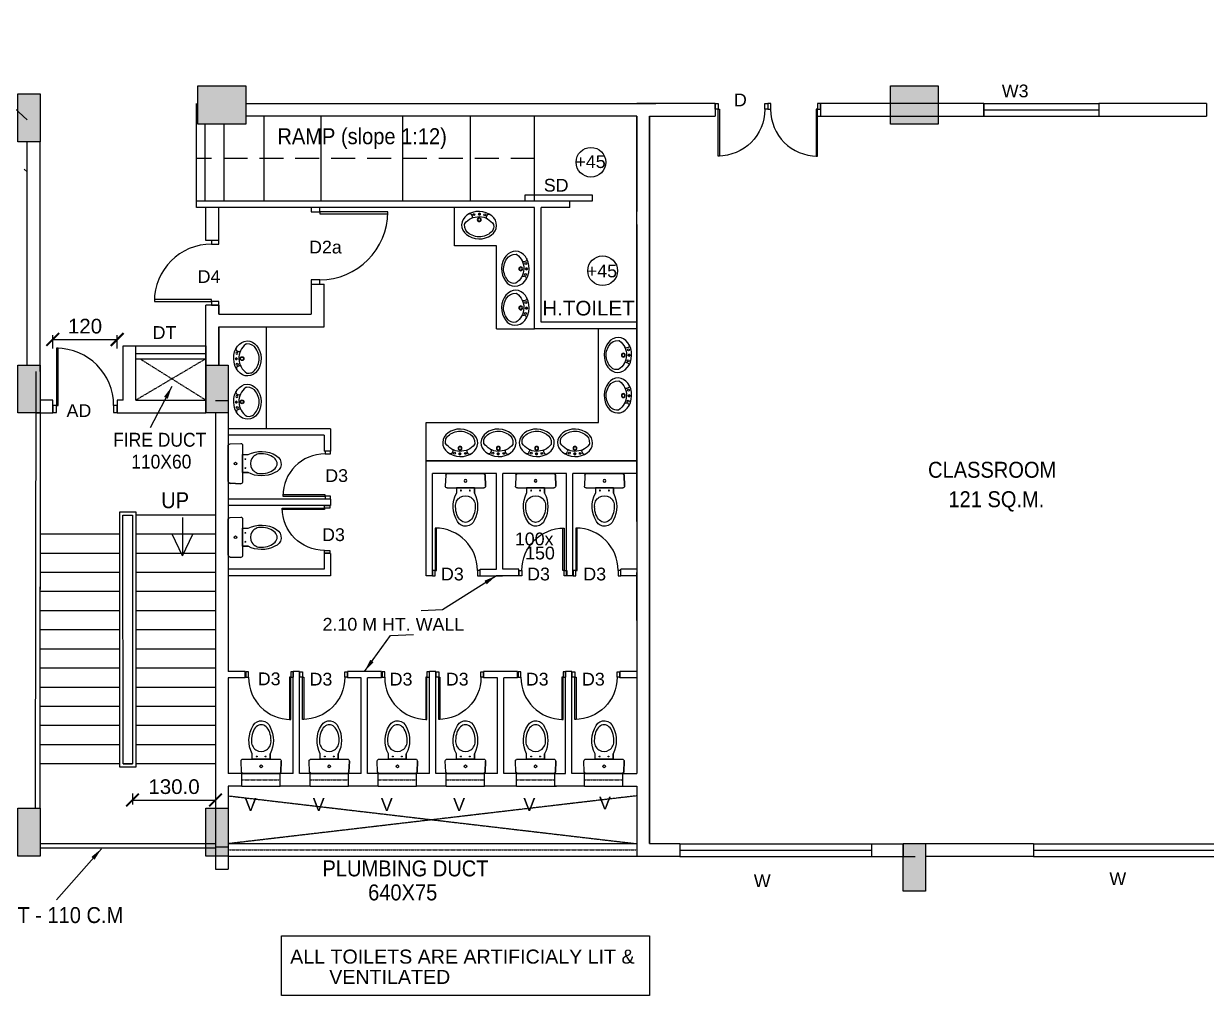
# Model space of a CAD drawing. Extents: x 53439 to 79867, y -144071 to -73305.
# Drawn here: x 64011 to 65864, y -99915 to -98392 of the extents above; entities that cross this region are included whole.
import ezdxf

# ---------------------------------------------------------------- set-up
doc = ezdxf.new("R2010")
doc.units = 0
doc.header["$LTSCALE"] = 0.1
doc.header["$MEASUREMENT"] = 0
doc.header["$PDMODE"] = 35
doc.header["$PDSIZE"] = -0.8
doc.linetypes.add('HIDDEN', pattern=[0.375, 0.25, -0.125])
doc.layers.get('0').update_dxf_attribs({"linetype": 'CONTINUOUS'})
doc.layers.get('DEFPOINTS').update_dxf_attribs({"linetype": 'CONTINUOUS'})
for name, color, linetype in [('DOOR', 30, 'CONTINUOUS'), ('HAT', 253, 'CONTINUOUS'), ('LAYER4', 130, 'CONTINUOUS'), ('STAIR', 142, 'CONTINUOUS'), ('TEXT', 7, 'CONTINUOUS'), ('TEXT-3', 130, 'CONTINUOUS'), ('THIN_HA', 253, 'CONTINUOUS'), ('WALL', 6, 'CONTINUOUS'), ('WIN', 102, 'CONTINUOUS')]:
    doc.layers.add(name, color=color, linetype=linetype)
doc.styles.add('1MM', font='arial.ttf')
doc.styles.add('DIM', font='arial.ttf', dxfattribs={"width": 0.7, "height": 1})
doc.styles.add('DUTCH', font='arial.ttf')
doc.linetypes.add('ZIGZAG', pattern='A,0.0001,-0.2,[131,ltypeshp.shx,S=0.2,R=0,X=-0.2,Y=0],-0.4,[131,ltypeshp.shx,S=0.2,R=180,X=0.2,Y=0],-0.2', length=0.8001)
doc.dimstyles.new('KRI', dxfattribs={"dimtxt": 23, "dimasz": 20, "dimexe": 7, "dimexo": 0, "dimgap": 9, "dimtad": 1, "dimdec": 1, "dimzin": 1, "dimtxsty": '1MM', "dimblk": 'ARCHTICK', "dimcen": 0.5, "dimclrd": 252, "dimclre": 252, "dimclrt": 7, "dimaunit": 1, "dimadec": 8, "dimazin": 3, "dimtfac": 1, "dimtdec": 1, "dimtmove": 0, "dimatfit": 3})

# ---------------------------------------------------------------- blocks, each defined once
blk = doc.blocks.new('A$C764D24B9')
at = {"layer": 'DOOR'}
for points in [[(0.056, 0.111), (0.083, 0.111), (0.083, 1), (0.056, 1)], [(0, 0), (0.056, 0), (0.056, 0.111), (0, 0.111)], [(0.944, 0), (1, 0), (1, 0.111), (0.944, 0.111)]]:
    blk.add_lwpolyline(points, close=True, dxfattribs=at)
blk.add_arc((0.056, 0.111), 0.889, 0, 90, dxfattribs=at)
blk = doc.blocks.new('YTTU')
at = {"layer": 'THIN_HA', "linetype": 'CONTINUOUS', "ltscale": 0.1}
blk.add_hatch(color=2, dxfattribs=at).paths.add_polyline_path([(-6879.58, -1156.369), (-6878.83, -1156.369), (-6878.83, -1156.969), (-6879.58, -1156.969)])
at = {"layer": 'THIN_HA', "color": 2, "linetype": 'CONTINUOUS', "ltscale": 0.1}
blk.add_lwpolyline([(-6879.58, -1156.369), (-6878.83, -1156.369), (-6878.83, -1156.969), (-6879.58, -1156.969)], close=True, dxfattribs=at)
blk = doc.blocks.new('HYTYH')
at = {"layer": 'THIN_HA', "linetype": 'CONTINUOUS', "ltscale": 0.1}
for points in [[(-6882.405, -1156.494), (-6882.055, -1156.494), (-6882.055, -1157.244), (-6882.405, -1157.244)], [(-6882.405, -1160.744), (-6882.055, -1160.744), (-6882.055, -1161.494), (-6882.405, -1161.494)], [(-6879.455, -1160.744), (-6879.105, -1160.744), (-6879.105, -1161.494), (-6879.455, -1161.494)], [(-6882.405, -1167.689), (-6882.055, -1167.689), (-6882.055, -1168.439), (-6882.405, -1168.439)], [(-6879.455, -1167.689), (-6879.105, -1167.689), (-6879.105, -1168.439), (-6879.455, -1168.439)], [(-6868.53, -1168.239), (-6868.18, -1168.239), (-6868.18, -1168.989), (-6868.53, -1168.989)]]:
    blk.add_hatch(color=2, dxfattribs=at).paths.add_polyline_path(points)
at = {"layer": 'THIN_HA', "color": 2, "linetype": 'CONTINUOUS', "ltscale": 0.1}
for points in [[(-6882.405, -1156.494), (-6882.055, -1156.494), (-6882.055, -1157.244), (-6882.405, -1157.244)], [(-6882.405, -1160.744), (-6882.055, -1160.744), (-6882.055, -1161.494), (-6882.405, -1161.494)], [(-6879.455, -1160.744), (-6879.105, -1160.744), (-6879.105, -1161.494), (-6879.455, -1161.494)], [(-6882.405, -1167.689), (-6882.055, -1167.689), (-6882.055, -1168.439), (-6882.405, -1168.439)], [(-6879.455, -1167.689), (-6879.105, -1167.689), (-6879.105, -1168.439), (-6879.455, -1168.439)], [(-6868.53, -1168.239), (-6868.18, -1168.239), (-6868.18, -1168.989), (-6868.53, -1168.989)]]:
    blk.add_lwpolyline(points, close=True, dxfattribs=at)
at = {"layer": 'THIN_HA', "color": 2, "linetype": 'CONTINUOUS'}
for p in [(0, 0), (10.85, 0)]:
    blk.add_blockref('YTTU', p, dxfattribs=at)
blk = doc.blocks.new('_ARCHTICK')
at = {"layer": 'WALL', "color": 0, "const_width": 0.15}
blk.add_lwpolyline([(-0.5, -0.5), (0.5, 0.5)], dxfattribs=at)
blk = doc.blocks.new('*D248')
at = {"layer": 'DEFPOINTS', "color": 0, "linetype": 'CONTINUOUS', "ltscale": 0.1}
for p in [(64181.9, -99598.2), (64311.9, -99598.2), (64311.9, -99608.6)]:
    blk.add_point(p, dxfattribs=at)
at = {"layer": 'WALL', "color": 252, "linetype": 'CONTINUOUS', "ltscale": 0.1}
for p, q in [((64181.9, -99598.2), (64181.9, -99615.6)), ((64311.9, -99598.2), (64311.9, -99615.6)), ((64181.9, -99608.6), (64311.9, -99608.6))]:
    blk.add_line(p, q, dxfattribs=at)
at = {"layer": 'WALL', "color": 252, "linetype": 'CONTINUOUS', "ltscale": 0.1, "xscale": 20, "yscale": 20, "zscale": 20, "rotation": 180}
blk.add_blockref('_ARCHTICK', (64181.9, -99608.6), dxfattribs=at)
at = {"layer": 'WALL', "color": 252, "linetype": 'CONTINUOUS', "ltscale": 0.1, "xscale": 20, "yscale": 20, "zscale": 20}
blk.add_blockref('_ARCHTICK', (64311.9, -99608.6), dxfattribs=at)
at = {"layer": 'WALL', "color": 7, "linetype": 'CONTINUOUS', "ltscale": 0.1, "insert": (64246.9, -99587.8), "char_height": 23, "attachment_point": 5, "style": '1MM'}
blk.add_mtext('130.0', dxfattribs=at)
blk = doc.blocks.new('*D245')
at = {"layer": 'DEFPOINTS', "color": 0, "linetype": 'CONTINUOUS', "ltscale": 0.1}
for p in [(64056.9, -98901.1), (64157.8, -98887), (64157.8, -98901.1)]:
    blk.add_point(p, dxfattribs=at)
at = {"layer": 'HAT', "color": 252, "ltscale": 0.1}
for p, q in [((64056.9, -98901.1), (64056.9, -98880)), ((64157.8, -98901.1), (64157.8, -98880)), ((64056.9, -98887), (64157.8, -98887))]:
    blk.add_line(p, q, dxfattribs=at)
at = {"layer": 'HAT', "color": 252, "linetype": 'CONTINUOUS', "ltscale": 0.1, "xscale": 20, "yscale": 20, "zscale": 20, "rotation": 180}
blk.add_blockref('_ARCHTICK', (64056.9, -98887), dxfattribs=at)
at = {"layer": 'HAT', "color": 252, "linetype": 'CONTINUOUS', "ltscale": 0.1, "xscale": 20, "yscale": 20, "zscale": 20}
blk.add_blockref('_ARCHTICK', (64157.8, -98887), dxfattribs=at)
at = {"layer": 'HAT', "color": 7, "linetype": 'CONTINUOUS', "ltscale": 0.1, "insert": (64107.4, -98866.2), "char_height": 23, "attachment_point": 5, "style": '1MM'}
blk.add_mtext('120', dxfattribs=at)
blk = doc.blocks.new('WC1')
at = {"layer": 'DOOR'}
for p, q in [((-29.3, -7.5), (-29.8, -22.7)), ((24.3, -5), (-26.8, -5))]:
    blk.add_line(p, q, dxfattribs=at)
for points in [[(26.8, -7.5), (27.3, -22.7, -0.423393), (24.7, -25.4), (-27.3, -25.4, -0.423393), (-29.8, -22.7), (-29.3, -7.5, -0.405093), (-26.8, -5), (24.3, -5, -0.405093), (26.8, -7.5, -0.407682)], [(11.5, -25.4), (11.5, -33, -0.265683), (10, -73.3, -0.649464), (-14.1, -70.9, -0.243179), (-14, -33), (-14, -25.4), (11.5, -25.4)], [(12.6, -52, 1.119632), (-15.2, -52, 17.71796)]]:
    blk.add_lwpolyline(points, format="xyb", dxfattribs=at)
blk.add_lwpolyline([(-14, -25.4), (-14, -33)], dxfattribs=at)
for centre, radius in [((-1.3, -15.2), 1.91), ((-7.6, -29.2), 0.636), ((5.1, -29.2), 0.636)]:
    blk.add_circle(centre, radius, dxfattribs=at)
blk.add_arc((-26.8, -7.5), 2.54, 90, 178.2101, dxfattribs=at)
blk.add_ellipse((-1.3, -52), major_axis=(0, -22.4), ratio=0.622298, start_param=4.712389, end_param=7.853982, dxfattribs=at)
blk = doc.blocks.new('WB5')
at = {"layer": 'DOOR'}
for p, q in [((4.7, 11.3), (6.8, 10.5)), ((5.3, -11), (7.3, -10.1))]:
    blk.add_line(p, q, dxfattribs=at)
for points in [[(2.4, 0.1, 1), (5, 0.1, 1)], [(3.2, 7.9, 1), (5.9, 7.9, 1)], [(3.6, -7.7, -1), (6.3, -7.6, -1)]]:
    blk.add_lwpolyline(points, format="xyb", close=True, dxfattribs=at)
for centre, radius in [((3.7, 0.1), 1.32), ((11.8, 0.3), 2.73), ((11.8, 0.3), 2.19)]:
    blk.add_circle(centre, radius, dxfattribs=at)
for centre, radius, start, end in [((32.6, 0.8), 25.2, 127.6693, 236.45), ((18.2, 19.4), 1.66, 91.5976, 127.6693), ((5.6, 13.6), 2.49, 151.6403, 249.4649), ((7.7, 12.8), 2.49, 249.4649, 334.3015), ((6.3, -13.3), 2.49, 113.4041, 211.2287), ((8.3, -12.4), 2.49, 28.5675, 113.4041)]:
    blk.add_arc(centre, radius, start, end, dxfattribs=at)
blk.add_ellipse((19.5, 0.5), major_axis=(-0.6, 24.9), ratio=0.783308, dxfattribs=at)
blk.add_open_spline([(18.7, -20.2), (23.5, -20.6), (25, -20), (30.8, -16.4), (34.3, -10.8), (37.3, 2.3), (34.9, 9.5), (28.9, 18.7), (25, 21.3), (18.2, 21.1)], degree=3, knots=[3.262053, 3.262053, 3.262053, 3.262053, 3.577225, 3.577225, 4.479784, 4.479784, 5.382343, 5.382343, 6.141594, 6.141594, 6.141594, 6.141594], dxfattribs=at)

msp = doc.modelspace()

# ---------------------------------------------------------------- linework, layer by layer
at = {"layer": 'DOOR', "linetype": 'HIDDEN', "ltscale": 1500}
for p, q in [((63763.53, -98392.05), (64016.95, -98624.31)), ((64811.95, -98603.55), (64281.95, -98603.55))]:
    msp.add_line(p, q, dxfattribs=at)
at = {"layer": 'DOOR', "linetype": 'CONTINUOUS', "ltscale": 0.1}
for p, q in [((64161.95, -99557.05), (64161.85, -99157.05)), ((64161.85, -99157.05), (64186.91, -99157.05)), ((64166.95, -99552.05), (64166.85, -99162.05)), ((64186.91, -99157.05), (64186.91, -99557.05)), ((64166.95, -99552.05), (64181.95, -99552.05)), ((64167.01, -99552.05, 0), (64182.01, -99552.05, 0)), ((64186.91, -99557.05), (64161.95, -99557.05))]:
    msp.add_line(p, q, dxfattribs=at)
for points in [[(64166.91, -99162.05), (64181.91, -99162.05), (64181.91, -99552.05)], [(64181.91, -99552.05), (64166.95, -99552.05)], [(64181.91, -99552.05), (64166.95, -99552.05)]]:
    msp.add_lwpolyline(points, dxfattribs=at)
at = {"layer": 'HAT', "linetype": 'CONTINUOUS', "ltscale": 0.1}
for p, q in [((64281.95, -98680.05, -10.81), (64281.95, -98517.05)), ((64295.41, -98549.55, 8.78), (64295.41, -98670.05, -10.81)), ((64325.13, -98549.55, 8.78), (64325.13, -98670.05, -10.81)), ((64387.62, -98537.05, 10.81), (64387.62, -98670.05, -10.81)), ((64476.77, -98537.05, 10.81), (64476.77, -98670.05, -10.81)), ((64604.79, -98537.05, 10.81), (64604.79, -98670.05, -10.81)), ((64710.71, -98537.05, 10.81), (64710.71, -98670.05, -10.81)), ((64811.95, -98670.05), (64811.95, -98537.05))]:
    msp.add_line(p, q, dxfattribs=at)
at = {"layer": 'LAYER4', "linetype": 'CONTINUOUS', "ltscale": 0.1}
for p, q in [((64686.31, -98740.05), (64686.31, -98680.05)), ((64751.95, -98740.05, -10.81), (64686.31, -98740.05, -10.81)), ((64751.95, -98870.05), (64751.95, -98740.05)), ((64391.95, -99027.05, -15.3), (64391.95, -98867.05, -4.7)), ((64751.95, -98870.05), (64811.95, -98870.05)), ((64911.95, -99017.05), (64911.95, -98870.05)), ((64311.95, -98982.69, 0), (64331.95, -98982.69, 0)), ((64311.95, -98982.69), (64331.95, -98982.69)), ((64311.95, -98982.69), (64331.95, -98982.69)), ((64641.95, -99017.05, -15.3), (64911.95, -99017.05, -15.3)), ((64641.95, -99077.05, -15.3), (64641.95, -99017.05, -15.3))]:
    msp.add_line(p, q, dxfattribs=at)
at = {"layer": 'LAYER4', "color": 1, "linetype": 'HIDDEN', "ltscale": 35}
for p, q in [((64296.95, -98917.05, 0), (64186.95, -98982.05)), ((64193.28, -98917.05), (64296.95, -98982.05)), ((64331.95, -99602.05), (64971.95, -99677.05)), ((64971.95, -99602.05), (64331.95, -99677.05)), ((64331.95, -99602.05), (64971.95, -99677.05)), ((64971.95, -99602.05), (64331.95, -99677.05))]:
    msp.add_line(p, q, dxfattribs=at)
at = {"layer": 'LAYER4', "linetype": 'CONTINUOUS', "ltscale": 0.1}
msp.add_lwpolyline([(64415.07, -99821.34), (64991.79, -99821.34), (64991.79, -99914.68), (64415.07, -99914.68)], close=True, dxfattribs=at)
at = {"layer": 'STAIR', "linetype": 'CONTINUOUS', "ltscale": 0.1}
for p, q in [((64029.93, -99621.55, 0), (64030.73, -98937.04, 0)), ((64036.93, -99621.55), (64037.74, -98927.05)), ((64036.93, -99621.55, 0), (64037.73, -98937.05, 0)), ((64171.85, -99162.05, 0), (64181.85, -99162.05)), ((64167.01, -99552.05, 0), (64182.01, -99552.05, 0))]:
    msp.add_line(p, q, dxfattribs=at)
for points in [[(64166.85, -99162.05), (64181.85, -99162.05)], [(64181.91, -99162.05), (64181.91, -99162.05)], [(64181.91, -99162.05), (64181.91, -99162.05)], [(64311.91, -99162.05), (64186.91, -99162.05)], [(64161.86, -99192.05), (64037.01, -99192.05)], [(64161.86, -99192.05), (64037.01, -99192.05)], [(64167.01, -99192.05), (64166.86, -99192.05)], [(64167.01, -99192.05), (64166.86, -99192.05)], [(64181.91, -99192.05), (64181.91, -99192.05)], [(64311.91, -99192.05), (64186.91, -99192.05)], [(64161.87, -99222.05), (64037.01, -99222.05)], [(64167.01, -99222.05), (64166.87, -99222.05)], [(64181.91, -99222.05), (64181.91, -99222.05)], [(64311.91, -99222.05), (64186.91, -99222.05)], [(64161.88, -99252.05), (64037.01, -99252.05)], [(64167.01, -99252.05), (64166.88, -99252.05)], [(64181.91, -99252.05), (64181.91, -99252.05)], [(64311.91, -99252.05), (64186.91, -99252.05)], [(64161.88, -99282.05), (64037.01, -99282.05)], [(64167.01, -99282.05), (64166.88, -99282.05)], [(64181.91, -99282.05), (64181.91, -99282.05)], [(64311.91, -99282.05), (64186.91, -99282.05)], [(64161.89, -99312.05), (64037.01, -99312.05)], [(64167.01, -99312.05), (64166.89, -99312.05)], [(64181.91, -99312.05), (64181.91, -99312.05)], [(64311.91, -99312.05), (64186.91, -99312.05)], [(64161.9, -99342.05), (64037.01, -99342.05)], [(64167.01, -99342.05), (64166.9, -99342.05)], [(64181.91, -99342.05), (64181.91, -99342.05)], [(64311.91, -99342.05), (64186.91, -99342.05)], [(64161.91, -99372.05), (64037.01, -99372.05)], [(64167.01, -99372.05), (64166.91, -99372.05)], [(64181.91, -99372.05), (64181.91, -99372.05)], [(64311.91, -99372.05), (64186.91, -99372.05)], [(64161.91, -99402.05), (64037.01, -99402.05)], [(64167.01, -99402.05), (64166.91, -99402.05)], [(64181.91, -99402.05), (64181.91, -99402.05)], [(64311.91, -99402.05), (64186.91, -99402.05)], [(64161.92, -99432.05), (64037.01, -99432.05)], [(64167.01, -99432.05), (64166.92, -99432.05)], [(64181.91, -99432.05), (64181.91, -99432.05)], [(64311.91, -99432.05), (64186.91, -99432.05)], [(64161.93, -99462.05), (64037.01, -99462.05)], [(64167.01, -99462.05), (64166.93, -99462.05)], [(64181.91, -99462.05), (64181.91, -99462.05)], [(64311.91, -99462.05), (64186.91, -99462.05)], [(64161.94, -99492.05), (64037.01, -99492.05)], [(64167.01, -99492.05), (64166.94, -99492.05)], [(64181.91, -99492.05), (64181.91, -99492.05)], [(64311.91, -99492.05), (64186.91, -99492.05)], [(64161.94, -99522.05), (64037.01, -99522.05)], [(64167.01, -99522.05), (64166.94, -99522.05)], [(64311.91, -99522.05), (64186.91, -99522.05)], [(64161.95, -99552.05), (64037.01, -99552.05)], [(64181.91, -99552.05), (64166.95, -99552.05)], [(64312.01, -99552.05), (64186.91, -99552.05)], [(64311.95, -99677.05), (64036.95, -99677.05)], [(64311.95, -99684.05), (64036.95, -99684.05)]]:
    msp.add_lwpolyline(points, dxfattribs=at)
at = {"layer": 'WALL', "linetype": 'CONTINUOUS', "ltscale": 0.1}
for p, q in [((63951.13, -98482.6), (64016.95, -98542.92)), ((64359.45, -98517.05, 0), (65002.09, -98517.05, 0)), ((65094.66, -98517.05, 0), (64971.95, -98517.05, 0)), ((65094.66, -98517.05, 0), (64971.95, -98517.05, 0)), ((65094.66, -98517.05, 0), (64999.45, -98517.05, 0)), ((65094.66, -98517.05, 0), (64999.45, -98517.05, 0)), ((65094.66, -98517.05, 0), (65094.66, -98537.05, 0)), ((65515.78, -98517.05, 0), (65259.66, -98517.05, 0)), ((65515.78, -98517.05, 0), (65259.66, -98517.05, 0)), ((65369.45, -98517.05, 0), (65259.66, -98517.05, 0)), ((65259.66, -98517.05), (65259.66, -98537.05)), ((65515.78, -98517.05), (65515.78, -98537.05)), ((65864.45, -98517.05, 0), (65695.78, -98517.05, 0)), ((65864.45, -98517.05, 0), (65695.78, -98517.05, 0)), ((65695.78, -98517.05), (65695.78, -98537.05)), ((65864.45, -98517.05, 0), (65864.45, -98537.05, 0)), ((64399.45, -98537.05, 0), (64359.45, -98537.05, 0)), ((64971.95, -98537.05), (64387.62, -98537.05, 0)), ((64971.95, -98706.55, 0), (64971.95, -98537.05)), ((64971.95, -98686.52), (64971.95, -98537.05)), ((64971.95, -98537.05), (64971.95, -98686.52)), ((64971.95, -98537.05), (64971.95, -98686.52)), ((64971.95, -98537.05), (64971.95, -98686.52)), ((64971.95, -98706.55, 0), (64971.95, -98537.05)), ((64971.95, -98686.52), (64971.95, -98537.05)), ((64971.95, -98537.05), (64971.95, -98686.52)), ((64971.95, -98537.05), (64971.95, -98686.52)), ((64971.95, -98537.05), (64971.95, -98686.52)), ((64991.95, -98537.05, 0), (65094.66, -98537.05)), ((64991.95, -98686.52, 0), (64991.95, -98537.05)), ((64991.95, -99676.55), (64991.95, -98537.05)), ((64991.95, -98537.05), (64991.95, -99676.55)), ((64991.95, -98537.05), (64991.95, -99676.55)), ((64991.95, -98537.05), (64991.95, -99676.55)), ((64991.95, -99676.55), (64991.95, -98537.05)), ((64991.95, -98537.05), (64991.95, -99676.55)), ((64991.95, -98537.05), (64991.95, -99676.55)), ((64991.95, -98537.05), (64991.95, -99676.55)), ((64991.95, -98686.52, 0), (64991.95, -98537.05)), ((64991.95, -99676.55), (64991.95, -98537.05)), ((64991.95, -98537.05), (64991.95, -99676.55)), ((64991.95, -98537.05), (64991.95, -99676.55)), ((64991.95, -98537.05), (64991.95, -99676.55)), ((64991.95, -99676.55), (64991.95, -98537.05)), ((64991.95, -98537.05), (64991.95, -99676.55)), ((64991.95, -98537.05), (64991.95, -99676.55)), ((64991.95, -98537.05), (64991.95, -99676.55)), ((65255.08, -98537.05), (65515.78, -98537.05)), ((65695.78, -98537.05, 0), (65864.45, -98537.05, 0)), ((64016.95, -98927.05), (64016.95, -98577.05)), ((64036.95, -98937.05), (64036.95, -98577.05)), ((64866.95, -98670.05, -10.81), (64281.95, -98670.05, -10.81)), ((64811.95, -98680.05, -10.81), (64281.95, -98680.05, -10.81)), ((64296.95, -98732.04, 0), (64296.95, -98680.05, 0)), ((64316.95, -98732.04, 0), (64316.95, -98680.05, 0)), ((64811.95, -98870.05), (64811.95, -98680.05)), ((64821.95, -98860.05), (64821.95, -98680.05)), ((64866.95, -98680.05, -10.81), (64821.95, -98680.05, -10.81)), ((64866.95, -98680.05, -10.81), (64866.95, -98670.05, -10.81)), ((64296.95, -98697.05, 0), (64296.95, -98687.05, 0)), ((64991.95, -99676.55, 0), (64991.95, -98686.52, 0)), ((64991.95, -98686.52, 0), (64991.95, -99676.55, 0)), ((64991.95, -98686.52, 0), (64991.95, -99676.55, 0)), ((64991.95, -98686.52, 0), (64991.95, -99676.55, 0)), ((64991.95, -99676.55, 0), (64991.95, -98686.52, 0)), ((64991.95, -98686.52, 0), (64991.95, -99676.55, 0)), ((64991.95, -98686.52, 0), (64991.95, -99676.55, 0)), ((64991.95, -98686.52, 0), (64991.95, -99676.55, 0)), ((64971.95, -99172.05, 0), (64971.95, -98706.52, 0)), ((64971.95, -99172.05), (64971.95, -98706.52)), ((64971.95, -99072.05, 0), (64971.95, -98706.52, 0)), ((64971.95, -98706.52, 0), (64971.95, -99072.05, 0)), ((64971.95, -98706.52, 0), (64971.95, -99072.05, 0)), ((64971.95, -98706.52, 0), (64971.95, -99072.05, 0)), ((64971.95, -99072.05), (64971.95, -98706.52)), ((64971.95, -98706.52), (64971.95, -99072.05)), ((64971.95, -98706.52), (64971.95, -99072.05)), ((64971.95, -98706.52), (64971.95, -99072.05)), ((64316.95, -98732.04, 0), (64296.95, -98732.04, 0)), ((64461.95, -98800.05, -1.8), (64461.95, -98847.05, -7.21)), ((64461.95, -98800.05, 11.99), (64481.95, -98800.05, 3.14)), ((64461.95, -98800.05, -4.83), (64461.95, -98847.05, -2.49)), ((64481.95, -98867.05, -7.19), (64481.95, -98800.05, 3.14)), ((64296.95, -98909.09, 0), (64296.95, -98832.92, 0)), ((64316.95, -98832.92, 0), (64296.95, -98832.92, 0)), ((64316.95, -98832.92, 0), (64316.95, -98847.05, 0)), ((64316.95, -98832.92, 0), (64316.95, -98847.05, 0)), ((64316.95, -98847.05, 0), (64316.95, -98832.92, 0)), ((64316.95, -98847.05, 0), (64461.95, -98847.05, 0)), ((64971.95, -98860.05, -10.81), (64821.95, -98860.05, -10.81)), ((64316.95, -98867.05, 0), (64316.95, -98927.05, 0)), ((64316.95, -98867.05, 0), (64316.95, -98927.05, 0)), ((64316.95, -98927.05, 0), (64316.95, -98867.05, 0)), ((64316.95, -98867.05, 1.18), (64481.95, -98867.05, -11.75)), ((64971.95, -98870.05, -10.81), (64811.95, -98870.05, -10.81)), ((64166.95, -98897.05), (64296.95, -98897.05)), ((64166.95, -98982.05), (64166.95, -98897.05)), ((64166.95, -98982.05), (64166.95, -98897.05)), ((64186.95, -98982.05), (64186.95, -98897.05)), ((64296.95, -98937.05, 0), (64296.95, -98897.05, 0)), ((64296.95, -98937.05, 0), (64296.95, -98897.05, 0)), ((64296.95, -98897.05), (64296.95, -99002.05)), ((64296.95, -98937.05, 0), (64296.95, -98897.05, 0)), ((64296.95, -98937.05, 0), (64296.95, -98897.05, 0)), ((64316.95, -98897.05, 0), (64316.95, -98927.05, 0)), ((64316.95, -98897.05, 0), (64316.95, -98927.05, 0)), ((64186.95, -98917.05), (64296.95, -98917.05)), ((64331.95, -98927.05), (64331.95, -99022.05)), ((64331.95, -98927.05), (64331.95, -99022.05)), ((64331.95, -98927.05), (64331.95, -99022.05)), ((64331.95, -98927.05), (64331.95, -99022.05)), ((64331.95, -98962.05), (64331.95, -99062.05)), ((64331.95, -98962.05), (64331.95, -99062.05)), ((64331.95, -98962.05), (64331.95, -99062.05)), ((64331.95, -98962.05), (64331.95, -99062.05)), ((64056.95, -99002.05), (64056.95, -98982.05)), ((64186.95, -98982.05), (64296.95, -98982.05)), ((64030.66, -99002.05), (64056.95, -99002.05)), ((64186.95, -99002.05), (64296.95, -99002.05)), ((64311.95, -99002.05), (64311.95, -99621.55)), ((64491.95, -99027.05, -15.3), (64331.95, -99027.05, -15.3)), ((64491.95, -99027.05, -10.81), (64491.95, -99062.05, -15.3)), ((64971.95, -99172.05, 0), (64971.95, -99022.05, 0)), ((64971.95, -99022.05, 0), (64971.95, -99172.05, 0)), ((64971.95, -99022.05, 0), (64971.95, -99172.05, 0)), ((64971.95, -99022.05, 0), (64971.95, -99172.05, 0)), ((64971.95, -99172.05), (64971.95, -99022.05)), ((64971.95, -99022.05), (64971.95, -99172.05)), ((64971.95, -99022.05), (64971.95, -99172.05)), ((64971.95, -99022.05), (64971.95, -99182.05)), ((64481.95, -99037.05, -15.3), (64331.95, -99037.05, -15.3)), ((64481.95, -99037.05, -15.3), (64481.95, -99062.05, -15.3)), ((64491.95, -99062.05, -15.3), (64481.95, -99062.05, -15.3)), ((64331.95, -99072.05), (64331.95, -99172.05)), ((64971.95, -99077.05, -15.3), (64641.95, -99077.05, -15.3)), ((64641.95, -99077.05, -15.3), (64971.95, -99077.05, -15.3)), ((64641.95, -99257.05, -15.3), (64641.95, -99077.05, -15.3)), ((64751.95, -99097.05, -15.3), (64651.95, -99097.05, -15.3)), ((64651.95, -99257.05, -15.3), (64651.95, -99097.05, -15.3)), ((64751.95, -99247.05, -15.3), (64751.95, -99097.05, -15.3)), ((64861.95, -99097.05, -15.3), (64761.95, -99097.05, -15.3)), ((64761.95, -99247.05, -15.3), (64761.95, -99097.05, -15.3)), ((64861.95, -99257.05, -15.3), (64861.95, -99097.05, -15.3)), ((64971.95, -99097.05, -15.3), (64871.95, -99097.05, -15.3)), ((64871.95, -99257.05, -15.3), (64871.95, -99097.05, -15.3)), ((64971.95, -99097.05, -15.3), (64933.99, -99097.05, -15.3)), ((64491.95, -99137.05, -15.3), (64331.95, -99137.05, -15.3)), ((64491.95, -99147.05, -15.3), (64331.95, -99147.05, -15.3)), ((64260.16, -99166), (64260.16, -99226.15)), ((64260.16, -99226.15), (64244.16, -99192.05)), ((64260.16, -99226.15), (64276.16, -99192.05)), ((64331.95, -99182.05), (64331.95, -99407.05)), ((64971.95, -99182.05), (64971.95, -99567.05)), ((64481.95, -99222.05, -15.3), (64481.95, -99247.05, -15.3)), ((64491.95, -99222.05, -15.3), (64481.95, -99222.05, -15.3)), ((64491.95, -99222.05, -15.3), (64491.95, -99257.05, -15.3)), ((64481.95, -99247.05, -15.3), (64331.95, -99247.05, -15.3)), ((64331.95, -99252.05), (64331.95, -99407.05)), ((64331.95, -99252.05), (64331.95, -99407.05)), ((64331.95, -99252.05), (64331.95, -99407.05)), ((64726.5, -99247.05, -15.3), (64751.95, -99247.05, -15.3)), ((64726.5, -99257.05, -15.3), (64726.5, -99247.05, -15.3)), ((64786.95, -99247.05, -15.3), (64761.95, -99247.05, -15.3)), ((64786.95, -99257.05, -15.3), (64786.95, -99247.05, -15.3)), ((64971.95, -99247.05, -15.3), (64946.95, -99247.05, -15.3)), ((64946.95, -99257.05, -15.3), (64946.95, -99247.05, -15.3)), ((64971.95, -99327.05, 0), (64971.95, -99252.05, 0)), ((64971.95, -99252.05, 0), (64971.95, -99327.05, 0)), ((64971.95, -99252.05, 0), (64971.95, -99327.05, 0)), ((64971.95, -99252.05, 0), (64971.95, -99337.05, 0)), ((64971.95, -99327.05), (64971.95, -99252.05)), ((64971.95, -99252.05), (64971.95, -99327.05)), ((64971.95, -99252.05), (64971.95, -99327.05)), ((64971.95, -99252.05), (64971.95, -99432.05)), ((64971.95, -99327.05, 0), (64971.95, -99252.05, 0)), ((64971.95, -99252.05, 0), (64971.95, -99327.05, 0)), ((64971.95, -99252.05, 0), (64971.95, -99327.05, 0)), ((64971.95, -99252.05, 0), (64971.95, -99337.05, 0)), ((64971.95, -99327.05), (64971.95, -99252.05)), ((64971.95, -99252.05), (64971.95, -99327.05)), ((64971.95, -99252.05), (64971.95, -99327.05)), ((64491.95, -99257.05, -15.3), (64331.95, -99257.05, -15.3)), ((64651.95, -99257.05, -15.3), (64641.95, -99257.05, -15.3)), ((64726.5, -99257.05, -15.3), (64761.5, -99257.05, -15.3)), ((64786.95, -99257.05, -15.3), (64751.95, -99257.05, -15.3)), ((64871.95, -99257.05, -15.3), (64861.95, -99257.05, -15.3)), ((64971.95, -99257.05, -15.3), (64946.95, -99257.05, -15.3)), ((64358.62, -99407.05, -10.81), (64331.95, -99407.05, -10.81)), ((64331.95, -99417.05), (64331.95, -99507.05)), ((64331.95, -99417.05), (64331.95, -99567.05)), ((64331.95, -99417.05), (64331.95, -99507.05)), ((64331.95, -99417.05), (64331.95, -99567.05)), ((64358.62, -99417.05, -10.81), (64331.95, -99417.05, -10.81)), ((64358.62, -99417.05, -10.81), (64331.95, -99417.05, -10.81)), ((64443.62, -99407.05, -10.81), (64433.62, -99407.05, -10.81)), ((64571.95, -99407.05, -10.81), (64518.62, -99407.05, -10.81)), ((64540.28, -99417.05, -10.81), (64518.62, -99417.05, -10.81)), ((64540.28, -99417.05, -10.81), (64518.62, -99417.05, -10.81)), ((64571.95, -99417.05, -10.81), (64550.28, -99417.05, -10.81)), ((64571.95, -99417.05, -10.81), (64550.28, -99417.05, -10.81)), ((64656.95, -99407.05, -10.81), (64646.95, -99407.05, -10.81)), ((64785.28, -99407.05, -10.81), (64731.95, -99407.05, -10.81)), ((64753.62, -99417.05, -10.81), (64731.95, -99417.05, -10.81)), ((64753.62, -99417.05, -10.81), (64731.95, -99417.05, -10.81)), ((64785.28, -99407.05, -10.81), (64761.95, -99407.05, -10.81)), ((64785.28, -99417.05, -10.81), (64763.62, -99417.05, -10.81)), ((64870.28, -99407.05, -10.81), (64860.28, -99407.05, -10.81)), ((64971.95, -99407.05, -10.81), (64945.28, -99407.05, -10.81)), ((64971.95, -99407.05, -10.81), (64945.28, -99407.05, -10.81)), ((64971.95, -99417.05, -10.81), (64945.28, -99417.05, -10.81)), ((64353.39, -99567.05), (64331.95, -99567.05)), ((64353.39, -99567.05), (64331.95, -99567.05)), ((64353.39, -99587.05), (64353.39, -99567.05)), ((64433.62, -99567.05), (64413.39, -99567.05)), ((64433.62, -99567.05), (64413.39, -99567.05)), ((64413.39, -99587.05), (64413.39, -99567.05)), ((64460.15, -99567.05), (64443.62, -99567.05)), ((64460.15, -99567.05), (64443.62, -99567.05)), ((64460.15, -99587.05), (64460.15, -99567.05)), ((64540.28, -99567.05), (64520.15, -99567.05)), ((64540.28, -99567.05), (64520.15, -99567.05)), ((64520.15, -99587.05), (64520.15, -99567.05)), ((64566.82, -99567.05), (64550.28, -99567.05)), ((64566.82, -99567.05), (64550.28, -99567.05)), ((64566.82, -99587.05), (64566.82, -99567.05)), ((64646.95, -99567.05), (64626.82, -99567.05)), ((64646.95, -99567.05), (64626.82, -99567.05)), ((64626.82, -99587.05), (64626.82, -99567.05)), ((64673.49, -99567.05), (64656.95, -99567.05)), ((64673.49, -99567.05), (64656.95, -99567.05)), ((64673.49, -99587.05), (64673.49, -99567.05)), ((64753.62, -99567.05), (64733.49, -99567.05)), ((64753.62, -99567.05), (64733.49, -99567.05)), ((64733.49, -99587.05), (64733.49, -99567.05)), ((64783.49, -99567.05), (64763.62, -99567.05)), ((64783.49, -99567.05), (64763.62, -99567.05)), ((64783.49, -99587.05), (64783.49, -99567.05)), ((64843.49, -99567.05), (64860.28, -99567.05)), ((64843.49, -99567.05), (64860.28, -99567.05)), ((64843.49, -99587.05), (64843.49, -99567.05)), ((64890.15, -99567.05), (64870.28, -99567.05)), ((64890.15, -99567.05), (64870.28, -99567.05)), ((64890.15, -99587.05), (64890.15, -99567.05)), ((64950.24, -99567.05), (64971.95, -99567.05)), ((64950.24, -99567.05), (64971.95, -99567.05)), ((64950.24, -99587.05), (64950.24, -99567.05)), ((64353.39, -99587.05), (64331.95, -99587.05)), ((64353.39, -99587.05), (64331.95, -99587.05)), ((64353.39, -99587.05), (64331.95, -99587.05)), ((64331.95, -99587.05), (64331.95, -99602.05)), ((64353.39, -99587.05), (64331.95, -99587.05)), ((64331.95, -99587.05), (64331.95, -99621.55)), ((64353.39, -99587.05), (64350.61, -99587.05)), ((64460.15, -99587.05), (64413.39, -99587.05)), ((64460.15, -99587.05), (64413.39, -99587.05)), ((64460.15, -99587.05), (64413.39, -99587.05)), ((64460.15, -99587.05), (64413.39, -99587.05)), ((64460.15, -99587.05), (64457.37, -99587.05)), ((64566.82, -99587.05), (64520.15, -99587.05)), ((64566.82, -99587.05), (64520.15, -99587.05)), ((64566.82, -99587.05), (64520.15, -99587.05)), ((64566.82, -99587.05), (64520.15, -99587.05)), ((64566.82, -99587.05), (64564.04, -99587.05)), ((64673.49, -99587.05), (64626.82, -99587.05)), ((64673.49, -99587.05), (64626.82, -99587.05)), ((64673.49, -99587.05), (64626.82, -99587.05)), ((64673.49, -99587.05), (64626.82, -99587.05)), ((64673.49, -99587.05), (64670.71, -99587.05)), ((64783.49, -99587.05), (64733.49, -99587.05)), ((64783.49, -99587.05), (64733.49, -99587.05)), ((64783.49, -99587.05), (64733.49, -99587.05)), ((64783.49, -99587.05), (64733.49, -99587.05)), ((64783.49, -99587.05), (64780.71, -99587.05)), ((64890.15, -99587.05), (64843.49, -99587.05)), ((64890.15, -99587.05), (64843.49, -99587.05)), ((64890.15, -99587.05), (64843.49, -99587.05)), ((64890.15, -99587.05), (64843.49, -99587.05)), ((64843.49, -99587.05), (64846.26, -99587.05)), ((64890.15, -99587.05), (64887.37, -99587.05)), ((64950.24, -99587.05), (64971.95, -99587.05)), ((64971.95, -99587.05), (64971.95, -99697.05)), ((64311.95, -99622.05), (64311.95, -99717.05)), ((64331.95, -99622.05, 0), (64331.95, -99697.05, 0)), ((64331.95, -99622.05, 0), (64331.95, -99717.05, 0)), ((64331.95, -99622.05), (64331.95, -99697.05)), ((64331.95, -99622.05), (64331.95, -99717.05)), ((64331.95, -99622.05), (64331.95, -99697.05)), ((64331.95, -99622.05), (64331.95, -99717.05)), ((64331.95, -99622.05, 0), (64331.95, -99697.05, 0)), ((64331.95, -99622.05, 0), (64331.95, -99717.05, 0)), ((64331.95, -99622.05), (64331.95, -99697.05)), ((64331.95, -99622.05), (64331.95, -99717.05)), ((64331.95, -99622.05), (64331.95, -99697.05)), ((64331.95, -99622.05), (64331.95, -99717.05)), ((64311.95, -99682.05, 0), (64331.95, -99682.05, 0)), ((65039.64, -99677.05), (64991.95, -99677.05)), ((65039.64, -99677.05), (64991.95, -99677.05)), ((65039.64, -99677.05), (64991.95, -99677.05)), ((65039.64, -99677.05), (64991.95, -99677.05)), ((65039.64, -99677.05), (64991.95, -99677.05)), ((65039.64, -99677.05), (64991.95, -99677.05)), ((65039.64, -99677.05), (64991.95, -99677.05)), ((65039.64, -99677.05), (64991.95, -99677.05)), ((65039.64, -99677.05), (64999.44, -99677.05)), ((65039.64, -99677.05), (64999.44, -99677.05)), ((65039.64, -99677.05), (64999.44, -99677.05)), ((65039.64, -99677.05), (64999.44, -99677.05)), ((65039.64, -99677.05), (65029.14, -99677.05)), ((65039.64, -99677.05), (65039.64, -99697.05)), ((65039.64, -99677.05), (65039.64, -99697.05)), ((65339.64, -99677.05), (65339.64, -99697.05)), ((65339.64, -99677.05), (65388.39, -99677.05)), ((65339.64, -99677.05), (65388.39, -99677.05)), ((65339.64, -99677.05), (65388.39, -99677.05)), ((65339.64, -99677.05), (65388.39, -99677.05)), ((65339.64, -99677.05), (65380.9, -99677.05)), ((65339.64, -99677.05), (65380.9, -99677.05)), ((65339.64, -99677.05), (65380.9, -99677.05)), ((65339.64, -99677.05), (65380.9, -99677.05)), ((65339.64, -99677.05), (65388.39, -99677.05)), ((65339.64, -99677.05), (65388.39, -99677.05)), ((65339.64, -99677.05), (65388.39, -99677.05)), ((65339.64, -99677.05), (65388.39, -99677.05)), ((65593.81, -99677.05, 0), (65389.45, -99677.05, 0)), ((65389.45, -99677.05, 0), (65389.45, -99697.05, 0)), ((65593.81, -99677.05), (65410.22, -99677.05)), ((65593.81, -99677.05), (65410.22, -99677.05)), ((65593.81, -99677.05), (65410.22, -99677.05)), ((65593.81, -99677.05), (65410.22, -99677.05)), ((65593.81, -99677.05), (65410.22, -99677.05)), ((65593.81, -99677.05, 0), (65410.22, -99677.05, 0)), ((65593.81, -99677.05, 0), (65410.22, -99677.05, 0)), ((65593.81, -99677.05, 0), (65410.22, -99677.05, 0)), ((65593.81, -99677.05, 0), (65593.81, -99697.05, 0)), ((65039.64, -99697.05), (64971.95, -99697.05)), ((65039.64, -99697.05), (64971.95, -99697.05)), ((65039.64, -99697.05), (64999.44, -99697.05)), ((65039.64, -99697.05), (65029.14, -99697.05)), ((65339.64, -99697.05), (65408.39, -99697.05)), ((65339.64, -99697.05), (65380.9, -99697.05)), ((65339.64, -99697.05), (65408.39, -99697.05)), ((65593.81, -99697.05), (65424.45, -99697.05)), ((65593.81, -99697.05), (65424.45, -99697.05)), ((65593.81, -99697.05, 0), (65424.45, -99697.05, 0)), ((64311.95, -99717.05), (64331.95, -99717.05))]:
    msp.add_line(p, q, dxfattribs=at)
for points in [[(65515.78, -98537.05), (65515.78, -98517.05)], [(64056.95, -98982.05), (64036.95, -98982.05)], [(64166.95, -98982.05), (64157.83, -98982.05), (64157.83, -99002.05), (64186.95, -99002.05)], [(65039.64, -99677.05), (65039.64, -99697.05)], [(65039.64, -99677.05), (65039.64, -99697.05)], [(65389.45, -99677.05), (65389.45, -99697.05)], [(65593.81, -99677.05), (65593.81, -99697.05)]]:
    msp.add_lwpolyline(points, dxfattribs=at)
at = {"layer": 'WALL', "color": 36, "linetype": 'CONTINUOUS', "ltscale": 0.1, "elevation": -21.61}
msp.add_lwpolyline([(64797.07, -98660.05), (64902.07, -98660.05), (64902.07, -98670.05), (64797.07, -98670.05)], close=True, dxfattribs=at)
at = {"layer": 'WALL', "linetype": 'CONTINUOUS', "ltscale": 0.1}
for points, elevation in [([(64491.95, -99137.05), (64491.95, -99147.05)], -15.3), ([(64358.62, -99417.05), (64358.62, -99407.05)], -10.81), ([(64433.62, -99567.05), (64433.62, -99407.05)], -10.81), ([(64443.62, -99567.05), (64443.62, -99407.05)], -10.81), ([(64518.62, -99417.05), (64518.62, -99407.05)], -10.81), ([(64540.28, -99567.05), (64540.28, -99417.05)], -10.81), ([(64550.28, -99567.05), (64550.28, -99417.05)], -10.81), ([(64571.95, -99417.05), (64571.95, -99407.05)], -10.81), ([(64646.95, -99567.05), (64646.95, -99407.05)], -10.81), ([(64656.95, -99567.05), (64656.95, -99407.05)], -10.81), ([(64731.95, -99417.05), (64731.95, -99407.05)], -10.81), ([(64753.62, -99567.05), (64753.62, -99417.05)], -10.81), ([(64763.62, -99567.05), (64763.62, -99417.05)], -10.81), ([(64785.28, -99417.05), (64785.28, -99407.05)], -10.81), ([(64860.28, -99567.05), (64860.28, -99407.05)], -10.81), ([(64870.28, -99567.05), (64870.28, -99407.05)], -10.81), ([(64945.28, -99417.05), (64945.28, -99407.05)], -10.81)]:
    msp.add_lwpolyline(points, dxfattribs=dict(at, elevation=elevation))
at = {"layer": 'WALL', "color": 0, "linetype": 'ZIGZAG', "ltscale": 0.1}
for centre in [(64900.22, -98609.27, 9.72), (64918.51, -98779.19, 9.72)]:
    msp.add_circle(centre, 23.28, dxfattribs=at)
at = {"layer": 'WIN'}
for p, q in [((65515.78, -98517.05), (65695.78, -98517.05)), ((65515.78, -98527.05), (65695.78, -98527.05)), ((65515.78, -98537.05), (65695.78, -98537.05)), ((64186.95, -98909.09), (64296.95, -98909.09)), ((65039.64, -99677.05), (65339.64, -99677.05)), ((65593.81, -99677.05, 0), (65893.81, -99677.05, 0)), ((65039.64, -99687.05), (65339.64, -99687.05)), ((65039.64, -99697.05), (65339.64, -99697.05)), ((65593.81, -99687.05, 0), (65893.81, -99687.05, 0)), ((65593.81, -99697.05, 0), (65893.81, -99697.05, 0))]:
    msp.add_line(p, q, dxfattribs=at)
at = {"layer": 'WIN', "color": 5}
for p, q in [((64971.95, -99677.05, 0), (64331.95, -99677.05, 0)), ((64971.95, -99677.05, 0), (64331.95, -99677.05, 0)), ((64971.95, -99677.05), (64331.95, -99677.05)), ((64971.95, -99677.05), (64331.95, -99677.05)), ((64971.95, -99677.05, 0), (64331.95, -99677.05, 0)), ((64971.95, -99677.05, 0), (64331.95, -99677.05, 0)), ((64971.95, -99677.05), (64331.95, -99677.05)), ((64971.95, -99677.05), (64331.95, -99677.05)), ((64971.95, -99677.05, 0), (64347.42, -99677.05, 0)), ((64971.95, -99677.05, 0), (64347.42, -99677.05, 0)), ((64971.95, -99677.05, 0), (64347.42, -99677.05, 0)), ((64971.95, -99677.05, 0), (64347.42, -99677.05, 0)), ((64971.95, -99677.05, 0), (64347.42, -99677.05, 0)), ((64971.95, -99677.05, 0), (64347.42, -99677.05, 0)), ((64971.95, -99677.05), (64347.42, -99677.05)), ((64971.95, -99677.05), (64347.42, -99677.05)), ((64971.95, -99677.05), (64347.42, -99677.05)), ((64971.95, -99677.05), (64347.42, -99677.05)), ((64971.95, -99677.05), (64347.42, -99677.05)), ((64971.95, -99677.05), (64347.42, -99677.05)), ((64971.95, -99677.05, 0), (64347.42, -99677.05, 0)), ((64971.95, -99677.05, 0), (64347.42, -99677.05, 0)), ((64971.95, -99677.05, 0), (64347.42, -99677.05, 0)), ((64971.95, -99677.05, 0), (64347.42, -99677.05, 0)), ((64971.95, -99677.05, 0), (64347.42, -99677.05, 0)), ((64971.95, -99677.05, 0), (64347.42, -99677.05, 0)), ((64971.95, -99677.05), (64347.42, -99677.05)), ((64971.95, -99677.05), (64347.42, -99677.05)), ((64971.95, -99677.05), (64347.42, -99677.05)), ((64971.95, -99677.05), (64347.42, -99677.05)), ((64971.95, -99677.05), (64347.42, -99677.05)), ((64971.95, -99677.05), (64347.42, -99677.05)), ((64971.95, -99697.05), (64331.95, -99697.05))]:
    msp.add_line(p, q, dxfattribs=at)
at = {"layer": 'WIN', "color": 5, "linetype": 'HIDDEN'}
msp.add_line((64331.77, -99686.43), (64971.37, -99686.43), dxfattribs=at)
at = {"layer": 'WIN', "color": 5}
for points in [[(64353.39, -99567.05), (64413.39, -99567.05)], [(64460.15, -99567.05), (64520.15, -99567.05)], [(64566.82, -99567.05), (64626.82, -99567.05)], [(64673.49, -99567.05), (64733.49, -99567.05)], [(64783.49, -99567.05), (64843.49, -99567.05)], [(64890.15, -99567.05), (64950.15, -99567.05)], [(64353.39, -99587.05), (64413.39, -99587.05)], [(64460.15, -99587.05), (64520.15, -99587.05)], [(64566.82, -99587.05), (64626.82, -99587.05)], [(64673.49, -99587.05), (64733.49, -99587.05)], [(64783.49, -99587.05), (64843.49, -99587.05)], [(64890.15, -99587.05), (64950.15, -99587.05)]]:
    msp.add_lwpolyline(points, dxfattribs=at)
at = {"layer": 'WIN', "color": 5, "linetype": 'HIDDEN'}
for points in [[(64353.39, -99577.05), (64413.39, -99577.05)], [(64460.15, -99577.05), (64520.15, -99577.05)], [(64566.82, -99577.05), (64626.82, -99577.05)], [(64673.49, -99577.05), (64733.49, -99577.05)], [(64783.49, -99577.05), (64843.49, -99577.05)], [(64890.15, -99577.05), (64950.15, -99577.05)]]:
    msp.add_lwpolyline(points, dxfattribs=at)

# ---------------------------------------------------------------- block references
at = {"layer": 'LAYER4', "linetype": 'CONTINUOUS', "ltscale": 0.1}
for name, p, xscale, yscale, zscale, rotation in [('WB5', (64725.47, -98686.31, 9.72), -1.102362208068371, 1.102362204808742, 1.102362204725068, 90), ('WB5', (64694.76, -99070.4, 40.31), -1.102362208068371, 1.102362204808742, 1.102362204725068, 270), ('WB5', (64754.76, -99070.4, 25.02), -1.102362208068371, 1.102362204808742, 1.102362204725068, 270), ('WB5', (64814.76, -99070.4, 25.02), -1.102362208068371, 1.102362204808742, 1.102362204725068, 270), ('WB5', (64874.76, -99070.4, 25.02), -1.102362208068371, 1.102362204808742, 1.102362204725068, 270), ('WC1', (64326.44, -99080.06, -15.3), 1.102362204808742, 1.102362204808742, 1.102362204808742, 90), ('WC1', (64326.44, -99195.52, -15.3), 1.102362204808742, 1.102362204808742, 1.102362204808742, 90), ('WC1', (64382.08, -99572.56, -10.81), 1.102362208068371, 1.102362208068371, 1.102362208068371, 180), ('WC1', (64488.75, -99572.56, -10.81), 1.102362208068371, 1.102362208068371, 1.102362208068371, 180), ('WC1', (64595.42, -99572.56, -10.81), 1.102362208068371, 1.102362208068371, 1.102362208068371, 180), ('WC1', (64702.08, -99572.56, -10.81), 1.102362208068371, 1.102362208068371, 1.102362208068371, 180), ('WC1', (64812.08, -99572.56, -10.81), 1.102362208068371, 1.102362208068371, 1.102362208068371, 180), ('WC1', (64919.31, -99572.56, -10.81), 1.102362208068371, 1.102362208068371, 1.102362208068371, 180)]:
    msp.add_blockref(name, p, dxfattribs=dict(at, xscale=xscale, yscale=yscale, zscale=zscale, rotation=rotation))
for name, p, xscale, yscale, zscale in [('WB5', (64803.22, -98776.59, 9.72), -1.102362208068371, 1.102362204808742, 1.102362204725068), ('WB5', (64803.22, -98837.79, 9.72), -1.102362208068371, 1.102362204808742, 1.102362204725068), ('WB5', (64963.92, -98911.79, 9.72), -1.102362208068371, 1.102362204808742, 1.102362204725068), ('WB5', (64340.44, -98917.24, 13.71), 1.102362208068371, 1.102362208068371, 1.102362208068371), ('WB5', (64340.44, -98985.07, 9.72), 1.102362208068371, 1.102362208068371, 1.102362208068371), ('WB5', (64963.92, -98975.19, 9.72), -1.102362208068371, 1.102362204808742, 1.102362204725068), ('WC1', (64702.08, -99091.53, -15.3), -1.102362208068371, 1.102362204808742, 1.102362204725068), ('WC1', (64812.08, -99091.53, -15.3), -1.102362208068371, 1.102362204808742, 1.102362204725068), ('WC1', (64919.91, -99091.53, -15.3), -1.102362208068371, 1.102362204808742, 1.102362204725068)]:
    msp.add_blockref(name, p, dxfattribs=dict(at, xscale=xscale, yscale=yscale, zscale=zscale))
at = {"layer": 'THIN_HA', "color": 2, "linetype": 'CONTINUOUS', "xscale": 100, "yscale": 100, "zscale": 100}
msp.add_blockref('HYTYH', (752242.42, 17147.37), dxfattribs=at)
at = {"layer": 'WALL', "linetype": 'CONTINUOUS', "ltscale": 0.1}
for p, xscale, yscale, zscale, rotation in [((65094.66, -98517.05, 0), -82.50000000116415, 82.50000000116415, 82.50000000115048, 180), ((65259.66, -98517.05, 0), 82.50000000116415, 82.50000000116415, 82.50000000116415, 180), ((64461.95, -98680.05, 11.99), 120.0000000017608, 120.0000000017608, 120.0000000017608, 270), ((64316.95, -98832.92, 0), 100.8780941701698, 100.8780941701698, 100.8780941701698, 90), ((64491.95, -99136.6, -15.3), 74.54819277208298, 74.54819277208298, 74.54819277208298, 90), ((64490.9, -99147.05, -15.3), -74.54819277208298, 74.54819277208298, 74.54819277212482, 90), ((64434.07, -99407.91, -10.81), 74.54819276928902, 74.54819276928902, 74.54819276928902, 180), ((64444.07, -99407.91, -10.81), -74.54819276928902, 74.54819277208298, 74.54819277212482, 180), ((64647.4, -99407.91, -10.81), 74.54819276928902, 74.54819276928902, 74.54819276928902, 180), ((64657.4, -99407.91, -10.81), -74.54819276928902, 74.54819277208298, 74.54819277212482, 180), ((64860.74, -99407.91, -10.81), 74.54819276928902, 74.54819276928902, 74.54819276928902, 180), ((64870.74, -99407.91, -10.81), -74.54819276928902, 74.54819277208298, 74.54819277212482, 180)]:
    msp.add_blockref('A$C764D24B9', p, dxfattribs=dict(at, xscale=xscale, yscale=yscale, zscale=zscale, rotation=rotation))
for p, xscale, yscale, zscale in [((64056.95, -99001.54), 100.8780941701843, 100.8780941701843, 100.8780941701843), ((64651.95, -99257.05, -15.3), 74.54819276928902, 74.54819276928902, 74.54819276928902), ((64862.4, -99257.05, -15.3), -74.54819276928902, 74.54819277208298, 74.54819277212482), ((64872.4, -99257.05, -15.3), 74.54819276928902, 74.54819276928902, 74.54819276928902)]:
    msp.add_blockref('A$C764D24B9', p, dxfattribs=dict(at, xscale=xscale, yscale=yscale, zscale=zscale))

# ---------------------------------------------------------------- texts
at = {"style": 'DIM'}
for s, p in [('W3', (65543.94, -98507.46)), ('D', (65124.19, -98521.59, 0)), ('+45', (64875.81, -98618.26)), ('SD', (64826.29, -98655.24)), ('D2a', (64458.51, -98752.15, 24.23)), ('+45', (64893.66, -98789.56)), ('D4', (64283.83, -98798.34, 0)), ('DT', (64213.32, -98886.03)), ('AD', (64078.49, -99008.4, 0)), ('D3', (64483.83, -99110.21, -15.3)), ('D3', (64478.88, -99202.81, -15.3)), ('100x ', (64780.91, -99209.48, -15.3)), ('150', (64797.04, -99231.57, -15.3)), ('D3', (64665.15, -99264.48, -15.3)), ('D3', (64800.23, -99264.48, -15.3)), ('D3', (64888.24, -99264.48, -15.3)), ('2.10 M HT. WALL', (64479.67, -99343.19)), ('D3', (64378.14, -99428.7, -10.81)), ('D3', (64459.26, -99429.2, -10.81)), ('D3', (64584.78, -99429.2, -10.81)), ('D3', (64672.79, -99429.2, -10.81)), ('D3', (64798.11, -99429.2, -10.81)), ('D3', (64886.12, -99429.2, -10.81)), ('V', (64357.52, -99625.59)), ('V', (64464.28, -99625.59)), ('V', (64570.95, -99625.59)), ('V', (64684.32, -99625.67)), ('V', (64794.32, -99625.67)), ('V', (64912.84, -99623.34)), ('W', (65155.38, -99745.13)), ('W', (65712.5, -99741.81))]:
    msp.add_text(s, height=20, dxfattribs=at).set_placement(p)
at = {"layer": 'TEXT', "style": 'DUTCH', "width": 0.9}
for s, height, p in [('RAMP (slope 1:12)', 25, (64408.89, -98580.93, 0)), ('FIRE DUCT', 21.75, (64151.57, -99054.95, 0)), ('110X60', 21.75, (64179.81, -99089.2, 0)), ('110X60', 21.75, (64179.81, -99089.2)), ('110X60', 21.75, (64179.81, -99089.2, 0)), ('CLASSROOM', 25, (65428.38, -99103.63)), ('121 SQ.M.', 25, (65460.31, -99149.73)), ('UP', 25, (64226.83, -99151.3)), ('PLUMBING DUCT', 25, (64479.5, -99728.27, 0)), ('640X75', 25, (64551.05, -99765.87, 0))]:
    msp.add_text(s, height=height, dxfattribs=at).set_placement(p)
at = {"layer": 'TEXT', "style": 'DUTCH'}
for s, height, p in [('H.TOILET', 23, (64824.05, -98849.33, -10.81)), ('ALL TOILETS ARE ARTIFICIALY LIT &', 22, (64428.88, -99864.96)), ('VENTILATED', 22, (64490.15, -99896.82))]:
    msp.add_text(s, height=height, dxfattribs=at).set_placement(p)
at = {"layer": 'TEXT-3', "color": 1, "style": 'DUTCH', "width": 0.9}
msp.add_text('PARAPET HEIGHT - 110 C.M', height=25, dxfattribs=at).set_placement((63746.48, -99801.4))

# ---------------------------------------------------------------- dimensions: what is measured, and where the dimension line sits
at = {"layer": 'HAT', "linetype": 'CONTINUOUS', "ltscale": 0.1}
dim = msp.add_linear_dim(base=(64157.83, -98886.97), p1=(64056.95, -98901.15), p2=(64157.83, -98901.15), text='120', dimstyle='KRI', override={"dimfxl": 0}, dxfattribs=at)
dim.commit()
dim.dimension.update_dxf_attribs({"geometry": '*D245', "text_midpoint": (64107.39, -98866.23)})
at = {"layer": 'WALL', "linetype": 'CONTINUOUS', "ltscale": 0.1}
dim = msp.add_linear_dim(base=(64311.95, -99608.56), p1=(64181.91, -99598.17), p2=(64311.95, -99598.17), dimstyle='KRI', dxfattribs=at)
dim.commit()
dim.dimension.update_dxf_attribs({"geometry": '*D248', "text_midpoint": (64246.93, -99587.81)})

# ---------------------------------------------------------------- leaders
for points in [[(64243.52, -98960.62), (64209.35, -99025.33)], [(64133.17, -99684.91), (64062.59, -99765.04)]]:
    msp.add_leader(points, dimstyle='KRI', override={"dimgap": 9, "dimtad": 0}, dxfattribs=at)
at = {"layer": 'WALL', "color": 6, "linetype": 'CONTINUOUS', "ltscale": 0.1}
for points in [[(64751.95, -99257.05, -15.3), (64667.81, -99310.55, -15.3), (64634.1, -99312.2, -15.3)], [(64545.28, -99407.05, -10.81), (64585.89, -99350.73, -10.81), (64622.2, -99349.41, -10.81)]]:
    msp.add_leader(points, dimstyle='KRI', override={"dimgap": 9, "dimtad": 0, "dimfxl": 12.5, "dimfxlon": 1}, dxfattribs=at)

doc.saveas('drawing.dxf')
